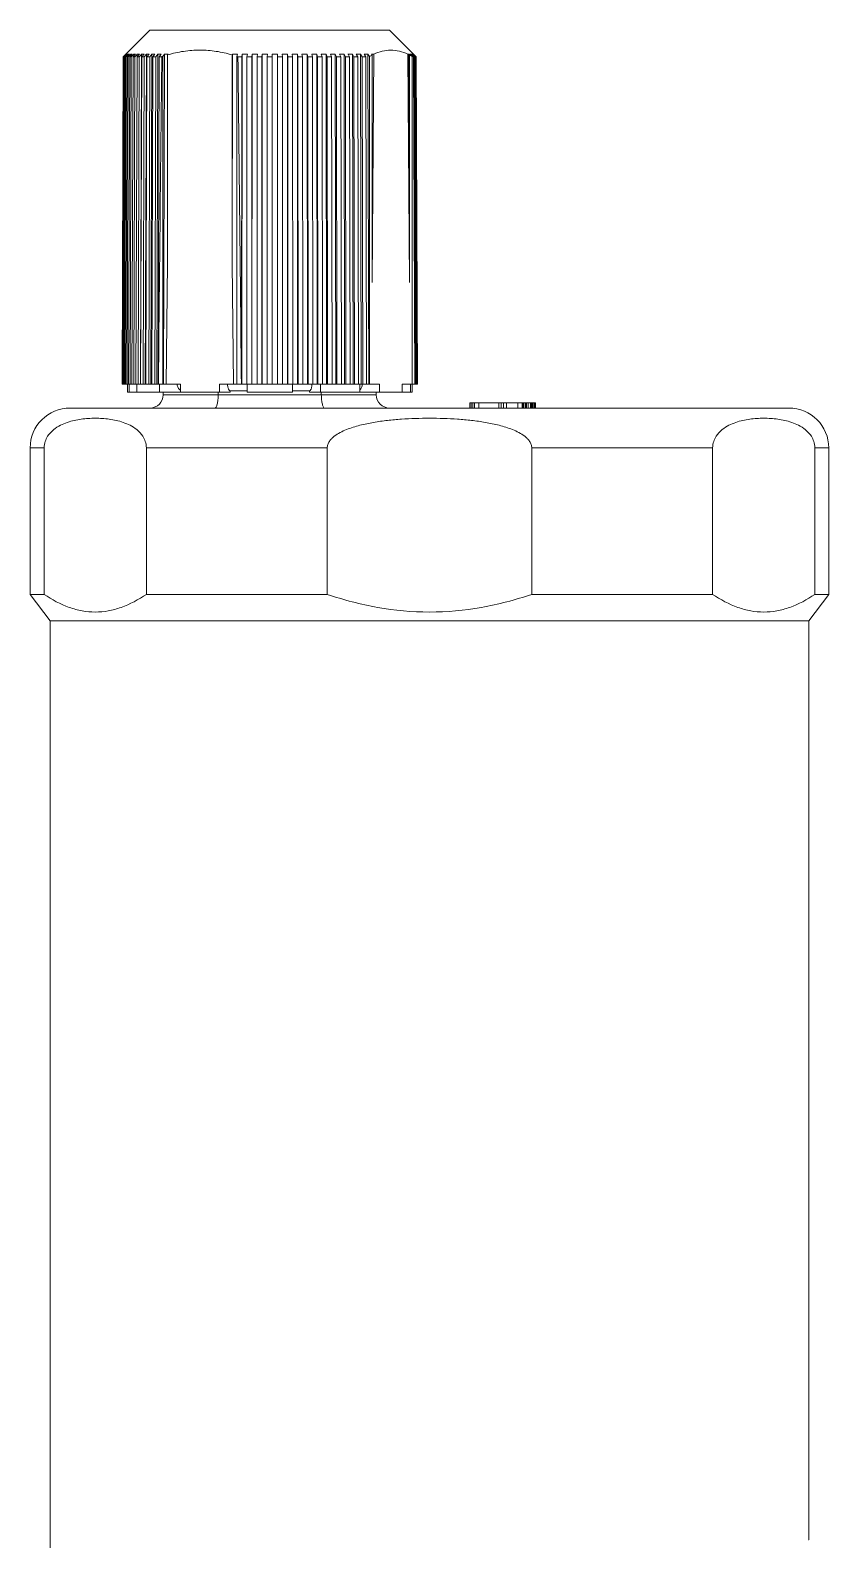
# Model space of a CAD drawing. Header units: millimetres. Extents: x 206 to 1899, y -454 to 296.
# Drawn here: x 1404.793 to 1406.668, y -409.929 to -406.383 of the extents above; entities that cross this region are included whole.
import ezdxf

# ---------------------------------------------------------------- set-up
doc = ezdxf.new("R2010")
doc.units = ezdxf.units.MM
doc.layers.add('细实线', color=7, linetype='Continuous', lineweight=15)

msp = doc.modelspace()

# ---------------------------------------------------------------- linework, layer by layer
at = {"layer": '细实线', "linetype": 'Continuous', "lineweight": 9}
for p, q in [((1405.0742, -406.383), (1405.0178, -406.4392)), ((1405.0742, -406.383), (1405.6367, -406.383)), ((1405.6367, -406.383), (1405.6932, -406.4392)), ((1405.0147, -406.4424), (1405.0116, -406.4455)), ((1405.012, -406.4455), (1405.0182, -406.4393)), ((1405.019, -406.4393), (1405.0128, -406.4455)), ((1405.014, -406.4455), (1405.0171, -406.4424)), ((1405.0178, -406.4393), (1405.0147, -406.4424)), ((1405.0189, -406.4424), (1405.0158, -406.4455)), ((1405.0171, -406.4424), (1405.0202, -406.4393)), ((1405.0178, -406.4393), (1405.0178, -406.4392)), ((1405.0178, -406.4455), (1405.0208, -406.4424)), ((1405.0182, -406.4401), (1405.0182, -406.4393)), ((1405.0219, -406.4393), (1405.0189, -406.4424)), ((1405.0202, -406.441), (1405.0202, -406.4393)), ((1405.0236, -406.4421), (1405.0204, -406.4455)), ((1405.0208, -406.4424), (1405.0239, -406.4393)), ((1405.0232, -406.4455), (1405.0262, -406.4424)), ((1405.0265, -406.4393), (1405.0236, -406.4421)), ((1405.0239, -406.4419), (1405.0239, -406.4393)), ((1405.0262, -406.4424), (1405.0291, -406.4393)), ((1405.0326, -406.4393), (1405.0266, -406.4455)), ((1405.0291, -406.4428), (1405.0291, -406.4393)), ((1405.0302, -406.4455), (1405.0331, -406.4424)), ((1405.0331, -406.4424), (1405.036, -406.4393)), ((1405.0403, -406.4393), (1405.0344, -406.4455)), ((1405.036, -406.4438), (1405.036, -406.4393)), ((1405.0388, -406.4455), (1405.0416, -406.4424)), ((1405.0416, -406.4424), (1405.0444, -406.4393)), ((1405.0495, -406.4393), (1405.0438, -406.4455)), ((1405.0444, -406.4448), (1405.0444, -406.4393)), ((1405.0489, -406.4455), (1405.0516, -406.4424)), ((1405.0516, -406.4424), (1405.0544, -406.4393)), ((1405.0518, -407.2142), (1405.0544, -406.4393)), ((1405.0603, -406.4393), (1405.0548, -406.4455)), ((1405.0605, -406.4455), (1405.0658, -406.4393)), ((1405.0633, -407.2142), (1405.0658, -406.4393)), ((1405.0724, -406.4393), (1405.0671, -406.4455)), ((1405.0736, -406.4455), (1405.0786, -406.4393)), ((1405.0763, -407.2142), (1405.0786, -406.4393)), ((1405.086, -406.4393), (1405.0809, -406.4455)), ((1405.088, -406.4455), (1405.0928, -406.4393)), ((1405.0905, -407.2142), (1405.0928, -406.4393)), ((1405.1008, -406.4393), (1405.0961, -406.4455)), ((1405.1043, -406.4447), (1405.1082, -406.4393)), ((1405.1061, -407.2142), (1405.1082, -406.4393)), ((1405.1169, -406.4393), (1405.1156, -406.4411)), ((1405.1156, -406.9299), (1405.1156, -406.4411)), ((1405.2673, -406.9299), (1405.2677, -406.4393)), ((1405.2673, -406.4411), (1405.2677, -406.4393)), ((1405.2673, -406.9299), (1405.2673, -406.4411)), ((1405.2799, -406.4393), (1405.2785, -406.4447)), ((1405.2896, -406.4455), (1405.2907, -406.4393)), ((1405.2902, -407.2142), (1405.2907, -406.4393)), ((1405.303, -406.4393), (1405.3019, -406.4455)), ((1405.3133, -406.4455), (1405.314, -406.4393)), ((1405.3137, -407.2142), (1405.314, -406.4393)), ((1405.3264, -406.4393), (1405.3258, -406.4455)), ((1405.3372, -406.4455), (1405.3375, -406.4393)), ((1405.3374, -407.2142), (1405.3375, -406.4393)), ((1405.35, -406.4393), (1405.3497, -406.4455)), ((1405.3613, -406.4455), (1405.361, -406.4393)), ((1405.3736, -407.2142), (1405.3735, -406.4393)), ((1405.3735, -406.4393), (1405.3737, -406.4455)), ((1405.3852, -406.4455), (1405.3846, -406.4393)), ((1405.3973, -407.2142), (1405.397, -406.4393)), ((1405.397, -406.4393), (1405.3977, -406.4455)), ((1405.4091, -406.4455), (1405.408, -406.4393)), ((1405.4208, -407.2142), (1405.4203, -406.4393)), ((1405.4203, -406.4393), (1405.4214, -406.4455)), ((1405.4326, -406.4455), (1405.4311, -406.4393)), ((1405.444, -407.2142), (1405.4433, -406.4393)), ((1405.4433, -406.4393), (1405.4448, -406.4455)), ((1405.4558, -406.4455), (1405.4539, -406.4393)), ((1405.4667, -407.2142), (1405.4658, -406.4393)), ((1405.4658, -406.4393), (1405.4677, -406.4455)), ((1405.4785, -406.4455), (1405.4762, -406.4393)), ((1405.4889, -407.2142), (1405.4878, -406.4393)), ((1405.4878, -406.4393), (1405.4901, -406.4455)), ((1405.5006, -406.4455), (1405.4979, -406.4393)), ((1405.5104, -407.2142), (1405.5092, -406.4393)), ((1405.5092, -406.4393), (1405.5119, -406.4455)), ((1405.522, -406.4455), (1405.5189, -406.4393)), ((1405.5312, -407.2142), (1405.5298, -406.4393)), ((1405.5298, -406.4393), (1405.5329, -406.4455)), ((1405.5426, -406.4455), (1405.5392, -406.4393)), ((1405.5512, -407.2142), (1405.5495, -406.4393)), ((1405.5495, -406.4393), (1405.553, -406.4455)), ((1405.5623, -406.4455), (1405.5585, -406.4393)), ((1405.5701, -407.2142), (1405.5683, -406.4393)), ((1405.5683, -406.4393), (1405.5722, -406.4455)), ((1405.581, -406.4455), (1405.5768, -406.4393)), ((1405.5881, -407.2142), (1405.5861, -406.4393)), ((1405.5861, -406.4393), (1405.5896, -406.4445)), ((1405.5955, -406.4413), (1405.5941, -406.4393)), ((1405.5955, -406.9757), (1405.5997, -406.4392)), ((1405.5955, -406.9757), (1405.5955, -406.4413)), ((1405.6838, -406.9757), (1405.6796, -406.4392)), ((1405.6838, -406.9757), (1405.6818, -406.4393)), ((1405.6818, -406.4393), (1405.6838, -406.4413)), ((1405.6838, -406.9757), (1405.6838, -406.4413)), ((1405.6874, -406.4421), (1405.6845, -406.4393)), ((1405.6871, -406.4419), (1405.6871, -406.4393)), ((1405.6871, -406.4393), (1405.6902, -406.4424)), ((1405.6897, -406.4445), (1405.6874, -406.4421)), ((1405.692, -406.4422), (1405.6891, -406.4393)), ((1405.6902, -406.4424), (1405.6932, -406.4455)), ((1405.6908, -406.441), (1405.6908, -406.4393)), ((1405.6908, -406.4393), (1405.6939, -406.4424)), ((1405.695, -406.4424), (1405.692, -406.4393)), ((1405.6952, -406.4455), (1405.692, -406.4422)), ((1405.6928, -406.4401), (1405.6928, -406.4393)), ((1405.6928, -406.4393), (1405.6959, -406.4424)), ((1405.6932, -406.4392), (1405.6932, -406.4393)), ((1405.6963, -406.4424), (1405.6932, -406.4393)), ((1405.6939, -406.4424), (1405.6969, -406.4455)), ((1405.6982, -406.4455), (1405.695, -406.4424)), ((1405.6959, -406.4424), (1405.699, -406.4455)), ((1405.6994, -406.4455), (1405.6963, -406.4424)), ((1405.0116, -406.4455), (1405.0087, -407.2142)), ((1405.0091, -407.2142), (1405.012, -406.4455)), ((1405.0128, -406.4455), (1405.01, -407.2142)), ((1405.0112, -407.2142), (1405.014, -406.4455)), ((1405.0116, -406.4455), (1405.012, -406.4455)), ((1405.0128, -406.4455), (1405.014, -406.4455)), ((1405.0158, -406.4455), (1405.0129, -407.2142)), ((1405.015, -407.2142), (1405.0178, -406.4455)), ((1405.0158, -406.4455), (1405.0178, -406.4455)), ((1405.0204, -406.4455), (1405.0176, -407.2142)), ((1405.0204, -407.2142), (1405.0232, -406.4455)), ((1405.0204, -406.4455), (1405.0232, -406.4455)), ((1405.0266, -406.4455), (1405.0238, -407.2142)), ((1405.0266, -406.4455), (1405.0302, -406.4455)), ((1405.0275, -407.2142), (1405.0302, -406.4455)), ((1405.0344, -406.4455), (1405.0317, -407.2142)), ((1405.0344, -406.4455), (1405.0388, -406.4455)), ((1405.0361, -407.2142), (1405.0388, -406.4455)), ((1405.0438, -406.4455), (1405.0412, -407.2142)), ((1405.0438, -406.4455), (1405.0489, -406.4455)), ((1405.0463, -407.2142), (1405.0489, -406.4455)), ((1405.0548, -406.4455), (1405.0522, -407.2142)), ((1405.0548, -406.4455), (1405.0605, -406.4455)), ((1405.0581, -407.2142), (1405.0605, -406.4455)), ((1405.0671, -406.4455), (1405.0647, -407.2142)), ((1405.0671, -406.4455), (1405.0736, -406.4455)), ((1405.0712, -407.2142), (1405.0736, -406.4455)), ((1405.0809, -406.4455), (1405.0786, -407.2142)), ((1405.0809, -406.4455), (1405.088, -406.4455)), ((1405.0858, -407.2142), (1405.088, -406.4455)), ((1405.0961, -406.4455), (1405.0938, -407.2142)), ((1405.0961, -406.4455), (1405.102, -406.4455)), ((1405.1043, -407.2142), (1405.1043, -406.4447)), ((1405.2785, -407.2142), (1405.2785, -406.4447)), ((1405.2808, -406.4455), (1405.2896, -406.4455)), ((1405.2891, -407.2142), (1405.2896, -406.4455)), ((1405.3019, -406.4455), (1405.3014, -407.2142)), ((1405.3019, -406.4455), (1405.3133, -406.4455)), ((1405.313, -407.2142), (1405.3133, -406.4455)), ((1405.3258, -406.4455), (1405.3255, -407.2142)), ((1405.3258, -406.4455), (1405.3372, -406.4455)), ((1405.3371, -407.2142), (1405.3372, -406.4455)), ((1405.3497, -406.4455), (1405.3496, -407.2142)), ((1405.3497, -406.4455), (1405.3613, -406.4455)), ((1405.3614, -407.2142), (1405.3613, -406.4455)), ((1405.3737, -406.4455), (1405.3738, -407.2142)), ((1405.3737, -406.4455), (1405.3852, -406.4455)), ((1405.3855, -407.2142), (1405.3852, -406.4455)), ((1405.3977, -406.4455), (1405.398, -407.2142)), ((1405.3977, -406.4455), (1405.4091, -406.4455)), ((1405.4096, -407.2142), (1405.4091, -406.4455)), ((1405.4214, -406.4455), (1405.4219, -407.2142)), ((1405.4214, -406.4455), (1405.4326, -406.4455)), ((1405.4333, -407.2142), (1405.4326, -406.4455)), ((1405.4448, -406.4455), (1405.4455, -407.2142)), ((1405.4448, -406.4455), (1405.4558, -406.4455)), ((1405.4567, -407.2142), (1405.4558, -406.4455)), ((1405.4677, -406.4455), (1405.4686, -407.2142)), ((1405.4677, -406.4455), (1405.4785, -406.4455)), ((1405.4796, -407.2142), (1405.4785, -406.4455)), ((1405.4901, -406.4455), (1405.4912, -407.2142)), ((1405.4901, -406.4455), (1405.5006, -406.4455)), ((1405.5019, -407.2142), (1405.5006, -406.4455)), ((1405.5119, -406.4455), (1405.5132, -407.2142)), ((1405.5119, -406.4455), (1405.522, -406.4455)), ((1405.5235, -407.2142), (1405.522, -406.4455)), ((1405.5329, -406.4455), (1405.5343, -407.2142)), ((1405.5329, -406.4455), (1405.5426, -406.4455)), ((1405.5443, -407.2142), (1405.5426, -406.4455)), ((1405.553, -406.4455), (1405.5546, -407.2142)), ((1405.553, -406.4455), (1405.5623, -406.4455)), ((1405.5641, -407.2142), (1405.5623, -406.4455)), ((1405.5722, -406.4455), (1405.5739, -407.2142)), ((1405.5722, -406.4455), (1405.581, -406.4455)), ((1405.5829, -407.2142), (1405.581, -406.4455)), ((1405.5896, -407.2142), (1405.5896, -406.4445)), ((1405.6897, -407.2142), (1405.6897, -406.4445)), ((1405.6932, -406.4455), (1405.696, -407.2142)), ((1405.6932, -406.4455), (1405.6952, -406.4455)), ((1405.6981, -407.2142), (1405.6952, -406.4455)), ((1405.6969, -406.4455), (1405.6998, -407.2142)), ((1405.6969, -406.4455), (1405.6982, -406.4455)), ((1405.701, -407.2142), (1405.6982, -406.4455)), ((1405.699, -406.4455), (1405.7019, -407.2142)), ((1405.699, -406.4455), (1405.6994, -406.4455)), ((1405.7023, -407.2142), (1405.6994, -406.4455)), ((1405.1122, -407.2142), (1405.1156, -406.9299)), ((1405.2706, -407.2142), (1405.2673, -406.9299)), ((1405.69, -407.2142), (1405.6897, -407.134)), ((1405.1457, -407.2142), (1405.0087, -407.2142)), ((1405.0211, -407.2142), (1405.0211, -407.233)), ((1405.0254, -407.2142), (1405.0254, -407.233)), ((1405.043, -407.2142), (1405.043, -407.233)), ((1405.0942, -407.1986), (1405.094, -407.2142)), ((1405.0942, -407.1986), (1405.094, -407.2142)), ((1405.0962, -407.2142), (1405.0962, -407.233)), ((1405.1457, -407.2142), (1405.1457, -407.233)), ((1405.2372, -407.2142), (1405.2372, -407.233)), ((1405.6132, -407.2142), (1405.2372, -407.2142)), ((1405.3024, -407.2142), (1405.3024, -407.233)), ((1405.4086, -407.2142), (1405.4086, -407.233)), ((1405.4746, -407.2142), (1405.4746, -407.233)), ((1405.5666, -407.2142), (1405.5666, -407.233)), ((1405.6132, -407.2142), (1405.6132, -407.233)), ((1405.6661, -407.2142), (1405.6661, -407.233)), ((1405.7023, -407.2142), (1405.6661, -407.2142)), ((1405.6856, -407.2142), (1405.6856, -407.233)), ((1405.6899, -407.2142), (1405.6899, -407.233)), ((1405.2624, -407.233), (1405.0211, -407.233)), ((1405.1055, -407.233), (1405.1055, -407.2392)), ((1405.6055, -407.2392), (1405.1055, -407.2392)), ((1405.2345, -407.233), (1405.2345, -407.2392)), ((1405.2624, -407.2298), (1405.2624, -407.233)), ((1405.3024, -407.2298), (1405.2624, -407.2298)), ((1405.4086, -407.233), (1405.3024, -407.233)), ((1405.4486, -407.2298), (1405.4086, -407.2298)), ((1405.4486, -407.2298), (1405.4486, -407.233)), ((1405.6899, -407.233), (1405.4486, -407.233)), ((1405.4765, -407.233), (1405.4765, -407.2392)), ((1405.6055, -407.233), (1405.6055, -407.2392)), ((1405.8249, -407.2705), (1405.8249, -407.258)), ((1405.8249, -407.258), (1405.9797, -407.258)), ((1405.8254, -407.2705), (1405.8254, -407.258)), ((1405.8281, -407.2705), (1405.8281, -407.258)), ((1405.8323, -407.2705), (1405.8323, -407.258)), ((1405.8359, -407.2705), (1405.8359, -407.258)), ((1405.8463, -407.2705), (1405.8463, -407.258)), ((1405.8933, -407.2705), (1405.8933, -407.258)), ((1405.8988, -407.2705), (1405.8988, -407.258)), ((1405.9044, -407.2705), (1405.9044, -407.258)), ((1405.9114, -407.2705), (1405.9114, -407.258)), ((1405.938, -407.2705), (1405.938, -407.258)), ((1405.9478, -407.2705), (1405.9478, -407.258)), ((1405.9503, -407.2705), (1405.9503, -407.258)), ((1405.9513, -407.2705), (1405.9513, -407.258)), ((1405.9548, -407.2705), (1405.9548, -407.258)), ((1405.9578, -407.2705), (1405.9578, -407.258)), ((1405.9583, -407.2705), (1405.9583, -407.258)), ((1405.9622, -407.2705), (1405.9622, -407.258)), ((1405.9677, -407.2705), (1405.9677, -407.258)), ((1405.9698, -407.2705), (1405.9698, -407.258)), ((1405.9724, -407.2705), (1405.9724, -407.258)), ((1405.974, -407.2705), (1405.974, -407.258)), ((1405.9768, -407.2705), (1405.9768, -407.258)), ((1405.9781, -407.2705), (1405.9781, -407.258)), ((1405.9797, -407.2705), (1405.9797, -407.258)), ((1404.8867, -407.2705), (1406.5742, -407.2705)), ((1404.793, -407.3642), (1404.793, -407.708)), ((1404.793, -407.3642), (1404.8256, -407.3642)), ((1404.8256, -407.3642), (1404.8256, -407.708)), ((1405.0657, -407.3642), (1405.0657, -407.708)), ((1405.0657, -407.3642), (1405.4905, -407.3642)), ((1405.4905, -407.3642), (1405.4905, -407.708)), ((1405.9705, -407.3642), (1405.9705, -407.708)), ((1405.9705, -407.3642), (1406.3953, -407.3642)), ((1406.3953, -407.3642), (1406.3953, -407.708)), ((1406.6354, -407.3642), (1406.6354, -407.708)), ((1406.6354, -407.3642), (1406.668, -407.3642)), ((1406.668, -407.3642), (1406.668, -407.708)), ((1404.8399, -407.7705), (1404.793, -407.708)), ((1404.793, -407.708), (1404.8256, -407.708)), ((1405.0657, -407.708), (1405.4905, -407.708)), ((1405.9705, -407.708), (1406.3953, -407.708)), ((1406.6211, -407.7705), (1406.668, -407.708)), ((1406.6354, -407.708), (1406.668, -407.708)), ((1404.8399, -409.9753), (1404.8399, -407.7705)), ((1406.6211, -407.7705), (1404.8399, -407.7705)), ((1406.6211, -409.9284), (1406.6211, -407.7705)), ((1406.6207, -409.9289), (1406.6211, -409.9284))]:
    msp.add_line(p, q, dxfattribs=at)
for centre, radius, start, end in [((1405.0211, -406.4458), 0.00663, 82.4597, 97.5403), ((1405.0252, -406.4539), 0.0147, 84.9242, 95.0758), ((1405.0309, -406.465), 0.0257, 86.1638, 93.8362), ((1405.0382, -406.4788), 0.0396, 86.9055, 93.0945), ((1405.047, -406.4952), 0.056, 87.3966, 92.6034), ((1405.0573, -406.5137), 0.0745, 87.7438, 92.2562), ((1405.0691, -406.5341), 0.0949, 88.0008, 91.9992), ((1405.0823, -406.556), 0.1168, 88.1974, 91.8026), ((1405.0968, -406.5789), 0.1396, 88.3515, 91.6485), ((1405.1126, -406.6023), 0.1631, 88.4744, 91.5256), ((1405.2738, -406.7573), 0.3181, 88.9076, 91.0924), ((1405.2969, -406.7669), 0.3277, 88.9237, 91.0763), ((1405.3202, -406.7734), 0.3342, 88.9342, 91.0658), ((1405.3437, -406.7767), 0.3374, 88.9394, 91.0606), ((1405.3673, -406.7767), 0.3374, 88.9394, 91.0606), ((1405.3908, -406.7734), 0.3342, 88.9342, 91.0658), ((1405.4141, -406.7669), 0.3277, 88.9237, 91.0763), ((1405.4372, -406.7573), 0.3181, 88.9076, 91.0924), ((1405.4599, -406.7448), 0.3056, 88.8855, 91.1145), ((1405.482, -406.7297), 0.2905, 88.8568, 91.1432), ((1405.5035, -406.7122), 0.2729, 88.8207, 91.1793), ((1405.5244, -406.6926), 0.2534, 88.7761, 91.2239), ((1405.5443, -406.6714), 0.2322, 88.7216, 91.2784), ((1405.5634, -406.649), 0.2098, 88.655, 91.345), ((1405.5815, -406.6258), 0.1866, 88.5739, 91.4261), ((1405.6583, -406.5625), 0.1365, 117.3747, 120.1983), ((1405.5984, -406.6022), 0.163, 89.5511, 91.5261), ((1405.6801, -406.4649), 0.0257, 86.1584, 91.1278), ((1405.6198, -406.5647), 0.139, 59.8271, 62.5998), ((1405.6858, -406.4539), 0.0147, 84.9242, 95.0758), ((1405.6899, -406.4458), 0.00663, 82.4597, 97.5403), ((1405.2112, -406.7617), 0.3346, 108.633, 109.0491), ((1405.1717, -406.7617), 0.3346, 70.9509, 71.367), ((1405.5533, -407.2142), 0.0196, 359.1805, 359.9997), ((1405.0742, -407.2392), 0.0312, 270, 0), ((1405.6367, -407.2392), 0.0312, 180, 270), ((1404.8867, -407.3642), 0.0938, 90, 180), ((1406.5742, -407.3642), 0.0938, 0, 90)]:
    msp.add_arc(centre, radius, start, end, dxfattribs=at)
for points in [[(1405.019, -406.4393), (1405.0188, -406.4392), (1405.0185, -406.4392), (1405.0182, -406.4393)], [(1405.6928, -406.4393), (1405.6925, -406.4392), (1405.6922, -406.4392), (1405.692, -406.4393)], [(1405.102, -406.4455), (1405.0993, -406.6965), (1405.0967, -406.9475), (1405.0942, -407.1986)], [(1405.2889, -407.2142), (1405.2863, -406.958), (1405.2836, -406.7017), (1405.2808, -406.4455)]]:
    msp.add_open_spline(points, degree=3, dxfattribs=at)
for points, knots in [([(1405.1914, -406.4297), (1405.1787, -406.4297), (1405.153, -406.4317), (1405.1279, -406.4374), (1405.1156, -406.4411)], [0, 0, 0, 0, 0.498634, 1, 1, 1, 1]), ([(1405.2673, -406.4411), (1405.255, -406.4374), (1405.2299, -406.4317), (1405.2042, -406.4297), (1405.1914, -406.4297)], [0, 0, 0, 0, 0.501367, 1, 1, 1, 1]), ([(1405.6796, -406.4392), (1405.6733, -406.4362), (1405.6602, -406.4314), (1405.6397, -406.4288), (1405.6191, -406.4314), (1405.6061, -406.4362), (1405.5997, -406.4392)], [0, 0, 0, 0, 0.254893, 0.5, 0.745107, 1, 1, 1, 1]), ([(1405.1381, -407.2142), (1405.1381, -407.2157), (1405.1385, -407.2187), (1405.14, -407.2228), (1405.1424, -407.2263), (1405.1445, -407.228), (1405.1456, -407.2286)], [0, 0, 0, 0, 0.267291, 0.526393, 0.771308, 1, 1, 1, 1]), ([(1405.2565, -407.2142), (1405.2565, -407.2162), (1405.2567, -407.2191), (1405.2574, -407.2228), (1405.2581, -407.2252), (1405.259, -407.2271), (1405.26, -407.2286), (1405.2611, -407.2296), (1405.262, -407.2298), (1405.2624, -407.2298)], [0, 0, 0, 0, 0.337979, 0.493257, 0.632954, 0.753466, 0.853042, 0.933031, 1, 1, 1, 1]), ([(1405.4486, -407.2298), (1405.449, -407.2298), (1405.4499, -407.2296), (1405.451, -407.2286), (1405.452, -407.2271), (1405.4529, -407.2252), (1405.4536, -407.2228), (1405.4543, -407.2191), (1405.4545, -407.2162), (1405.4545, -407.2142)], [0, 0, 0, 0, 0.066969, 0.146958, 0.246534, 0.367046, 0.506743, 0.662021, 1, 1, 1, 1]), ([(1405.5666, -407.2278), (1405.5685, -407.2264), (1405.5718, -407.2222), (1405.5728, -407.2171), (1405.5729, -407.2145)], [0, 0, 0, 0, 0.476811, 1, 1, 1, 1]), ([(1405.2267, -407.2705), (1405.2279, -407.2705), (1405.2297, -407.2683), (1405.231, -407.2651), (1405.2322, -407.2612), (1405.2332, -407.2565), (1405.2342, -407.2491), (1405.2345, -407.2433), (1405.2345, -407.2392)], [0, 0, 0, 0, 0.1115, 0.20559, 0.326347, 0.471188, 0.6357, 1, 1, 1, 1]), ([(1405.4765, -407.2392), (1405.4765, -407.2433), (1405.4768, -407.2491), (1405.4778, -407.2565), (1405.4788, -407.2612), (1405.48, -407.2651), (1405.4813, -407.2683), (1405.4831, -407.2705), (1405.4843, -407.2705)], [0, 0, 0, 0, 0.3643, 0.528812, 0.673653, 0.79441, 0.8885, 1, 1, 1, 1]), ([(1404.8256, -407.3642), (1404.8256, -407.359), (1404.8273, -407.3493), (1404.8347, -407.3341), (1404.847, -407.3209), (1404.8634, -407.3106), (1404.8798, -407.3038), (1404.8962, -407.2993), (1404.9181, -407.2954), (1404.9457, -407.2936), (1404.9732, -407.2954), (1404.9951, -407.2993), (1405.0116, -407.3038), (1405.028, -407.3106), (1405.0443, -407.3209), (1405.0566, -407.3341), (1405.0641, -407.3493), (1405.0657, -407.359), (1405.0657, -407.3642)], [0, 0, 0, 0, 0.051376, 0.094363, 0.164317, 0.225217, 0.282361, 0.337725, 0.392195, 0.499997, 0.607801, 0.662272, 0.717636, 0.774781, 0.835682, 0.905636, 0.948627, 1, 1, 1, 1]), ([(1405.4905, -407.3642), (1405.4905, -407.3615), (1405.4915, -407.3559), (1405.4953, -407.3485), (1405.5006, -407.3422), (1405.5089, -407.3349), (1405.5206, -407.3276), (1405.5356, -407.3208), (1405.5512, -407.3153), (1405.5723, -407.3093), (1405.5992, -407.3038), (1405.6318, -407.2992), (1405.6647, -407.2963), (1405.6976, -407.2947), (1405.7305, -407.2942), (1405.7634, -407.2947), (1405.7963, -407.2963), (1405.8291, -407.2992), (1405.8618, -407.3038), (1405.8887, -407.3093), (1405.9098, -407.3153), (1405.9254, -407.3208), (1405.9404, -407.3276), (1405.9521, -407.3349), (1405.9604, -407.3422), (1405.9657, -407.3485), (1405.9695, -407.3559), (1405.9705, -407.3615), (1405.9705, -407.3642)], [0, 0, 0, 0, 0.015653, 0.031319, 0.046974, 0.06261, 0.093845, 0.125086, 0.156329, 0.187573, 0.25005, 0.312533, 0.375019, 0.437506, 0.499994, 0.562481, 0.624969, 0.687455, 0.749939, 0.812417, 0.843662, 0.874906, 0.906149, 0.937386, 0.953022, 0.968679, 0.984346, 1, 1, 1, 1]), ([(1406.3953, -407.3642), (1406.3953, -407.359), (1406.3969, -407.3493), (1406.4043, -407.3341), (1406.4167, -407.3209), (1406.433, -407.3106), (1406.4494, -407.3038), (1406.4659, -407.2993), (1406.4878, -407.2954), (1406.5153, -407.2936), (1406.5429, -407.2954), (1406.5648, -407.2993), (1406.5812, -407.3038), (1406.5976, -407.3106), (1406.614, -407.3209), (1406.6263, -407.3341), (1406.6337, -407.3493), (1406.6354, -407.359), (1406.6354, -407.3642)], [0, 0, 0, 0, 0.051383, 0.094373, 0.164329, 0.22523, 0.282376, 0.337743, 0.392215, 0.500023, 0.60783, 0.662304, 0.717671, 0.774819, 0.835724, 0.905685, 0.948671, 1, 1, 1, 1]), ([(1405.0657, -407.708), (1405.0473, -407.7205), (1405.0182, -407.7364), (1404.9766, -407.7477), (1404.9457, -407.7506), (1404.9147, -407.7477), (1404.8731, -407.7364), (1404.844, -407.7205), (1404.8256, -407.708)], [0, 0, 0, 0, 0.259006, 0.38087, 0.5, 0.61913, 0.740995, 1, 1, 1, 1]), ([(1405.9705, -407.708), (1405.932, -407.7211), (1405.8529, -407.7422), (1405.7305, -407.7533), (1405.6081, -407.7422), (1405.529, -407.7211), (1405.4905, -407.708)], [0, 0, 0, 0, 0.25003, 0.5, 0.74997, 1, 1, 1, 1]), ([(1406.6354, -407.708), (1406.617, -407.7205), (1406.5879, -407.7364), (1406.5463, -407.7477), (1406.5153, -407.7506), (1406.4844, -407.7477), (1406.4428, -407.7364), (1406.4137, -407.7205), (1406.3953, -407.708)], [0, 0, 0, 0, 0.259006, 0.38087, 0.5, 0.61913, 0.740995, 1, 1, 1, 1])]:
    msp.add_open_spline(points, degree=3, knots=knots, dxfattribs=at)

doc.saveas('drawing.dxf')
